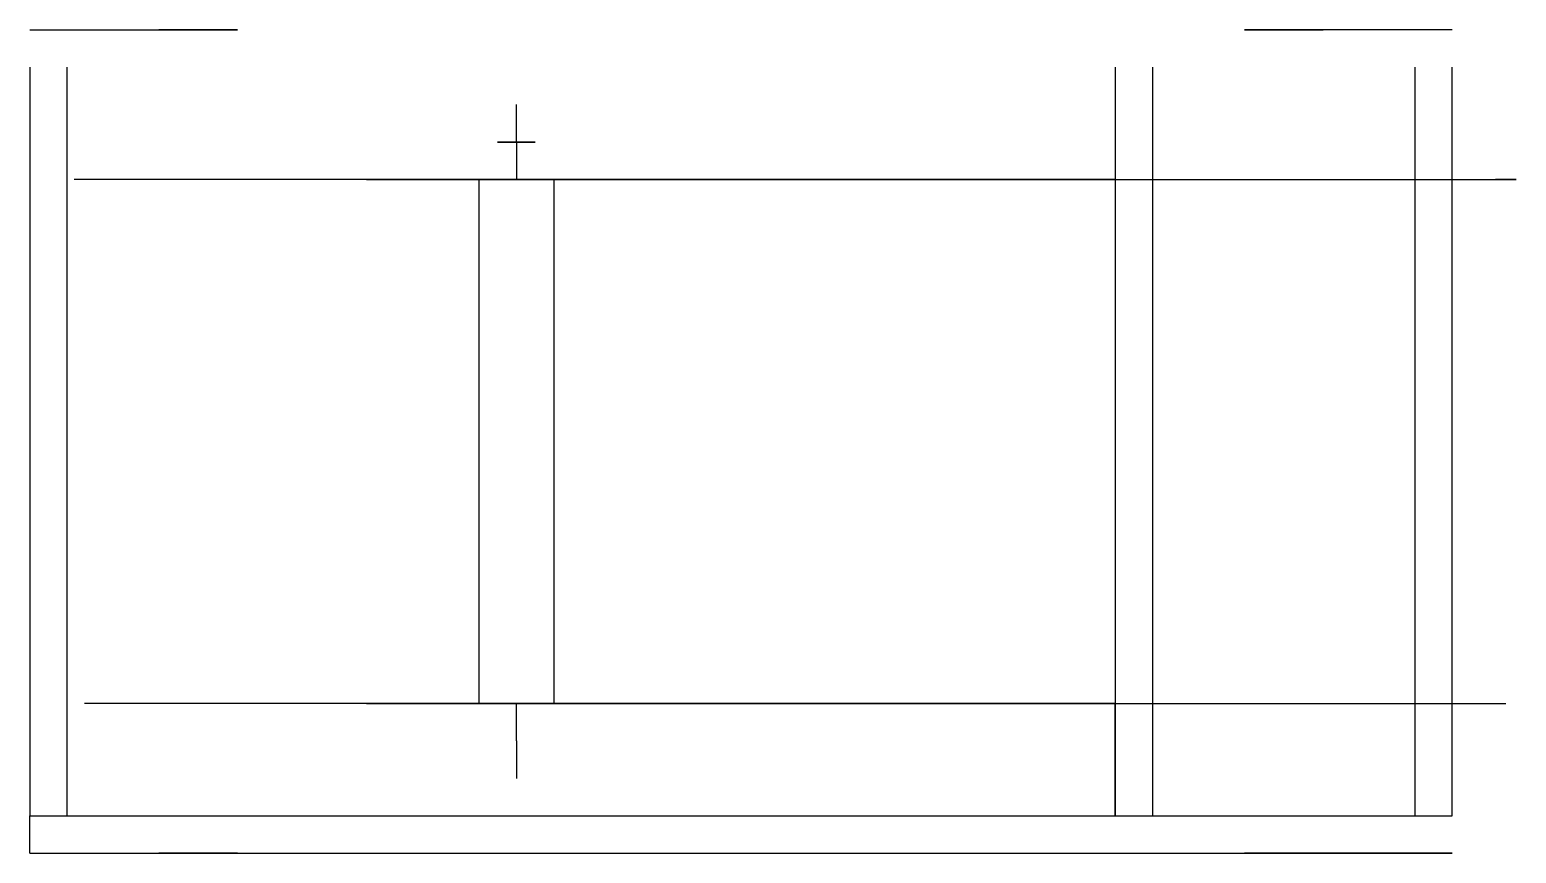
# Model space of a CAD drawing. Header units: inches. Extents: x 0 to 39.7, y 0 to 22.
import ezdxf

# ---------------------------------------------------------------- set-up
doc = ezdxf.new("R2010")
doc.units = ezdxf.units.IN
doc.header["$MEASUREMENT"] = 0
doc.layers.add('Frame', color=5, linetype='Continuous')
doc.layers.add('Transmissions', color=1, linetype='Continuous')

msp = doc.modelspace()

# ---------------------------------------------------------------- linework, layer by layer
at = {"extrusion": (0, 1, 0)}
for p, q in [((0, 22, 1), (4.5, 22, 1)), ((4.5, 22, 2.4), (3.45, 22, 2.4)), ((3.45, 22, 2.4), (5.55, 22, 2.4)), ((5.55, 22, -0.4), (3.45, 22, -0.4)), ((3.45, 22, -0.4), (3.45, 22, 2.4)), ((4.5, 22, 1), (4.5, 22, 2.4)), ((5.55, 22, 2.4), (5.55, 22, -0.4)), ((33.5, 22, -0.4), (32.45, 22, -0.4)), ((32.45, 22, -0.4), (34.55, 22, -0.4)), ((33.5, 22, 2.4), (32.45, 22, 2.4)), ((32.45, 22, 2.4), (32.45, 22, -0.4)), ((38, 22, 1), (33.5, 22, 1)), ((33.5, 22, 1), (33.5, 22, 2.4)), ((33.5, 22, 1), (33.5, 22, -0.4)), ((34.55, 22, 2.4), (33.5, 22, 2.4)), ((34.55, 22, -0.4), (34.55, 22, 2.4)), ((13, 19, 35), (13, 20, 35)), ((13, 19), (13, 19, 22)), ((13, 19, 22), (13, 18, 22)), ((13, 19, 22), (13, 19, 35)), ((13, 4, 22), (1.465, 4, 25.308)), ((13.276, 4, 22.961), (12.724, 4, 21.039)), ((13, 4, 22), (39.435, 4, 14.42)), ((13, 4, 22), (13.276, 4, 22.961)), ((13, 4, 34), (13, 4, 35))]:
    msp.add_line(p, q, dxfattribs=at)
for p, q in [((29, 21), (29, 18)), ((1.74, 18, 26.269), (1.189, 18, 24.346)), ((29, 18), (9, 18)), ((9, 18), (12, 18)), ((12, 18), (12, 4)), ((12, 18), (14, 18)), ((14, 18, 40), (12, 18, 40)), ((39.71, 18, 15.381), (39.159, 18, 13.459)), ((29, 4), (9, 4)), ((9, 4, 2), (12, 4, 2)), ((12, 4), (14, 4)), ((29, 1), (29, 4)), ((0, 0), (0, 1)), ((0, 1), (38, 1)), ((0, 1), (1, 1)), ((0, 0), (38, 0)), ((0, 0, 1), (4.5, 0, 1)), ((4.5, 0, -0.4), (3.45, 0, -0.4)), ((3.45, 0, -0.4), (3.45, 0, 2.4)), ((3.45, 0, 2.4), (5.55, 0, 2.4)), ((4.5, 0, 1), (4.5, 0, 2.4)), ((4.5, 0, 2.4), (4.5, 0, -0.4)), ((5.55, 0, -0.4), (4.5, 0, -0.4)), ((5.55, 0, 2.4), (5.55, 0, -0.4)), ((33.5, 0, -0.4), (32.45, 0, -0.4)), ((32.45, 0, -0.4), (34.55, 0, -0.4)), ((34.55, 0, 2.4), (32.45, 0, 2.4)), ((32.45, 0, 2.4), (32.45, 0, -0.4)), ((33.5, 0, 1), (33.5, 0, 2.4)), ((33.5, 0, 2.4), (33.5, 0, -0.4)), ((34.55, 0, -0.4), (34.55, 0, 2.4))]:
    msp.add_line(p, q)
at = {"extrusion": (3.55271e-15, -1, 0)}
for p, q in [((12.724, 18, 21.039), (1.189, 18, 24.346)), ((13.276, 18, 22.961), (1.74, 18, 26.269)), ((12, 18, 40), (12, 4, 40)), ((12.724, 18, 21.039), (39.159, 18, 13.459)), ((13.276, 18, 22.961), (39.71, 18, 15.381)), ((12, 4, 40), (14, 4, 40))]:
    msp.add_line(p, q, dxfattribs=at)
at = {"extrusion": (0, 0, -1)}
for p, q in [((9, 18), (12, 18)), ((9, 4), (12, 4))]:
    msp.add_line(p, q, dxfattribs=at)
at = {"extrusion": (0, -1, 0)}
for p, q in [((13, 18, 22), (12.724, 18, 21.039)), ((13, 18, 22), (13.276, 18, 22.961)), ((13, 3, 22), (13, 4, 22)), ((13, 4, 22), (13, 4, 34)), ((13, 3), (13, 3, 22)), ((13, 3, 22), (13, 2, 22))]:
    msp.add_line(p, q, dxfattribs=at)
at = {"extrusion": (0.275637, 1.95852e-15, 0.961262)}
msp.add_line((14, 18, 40), (14, 4, 40), dxfattribs=at)
at = {"extrusion": (-1.22465e-16, -1, 0)}
for p, q in [((0, 0, 1), (4.5, 0, 1)), ((5.55, 0, -0.4), (3.45, 0, -0.4)), ((3.45, 0, -0.4), (4.5, 0, 2.4)), ((5.55, 0, 2.4), (3.45, 0, 2.4)), ((3.45, 0, 2.4), (3.45, 0, -0.4)), ((3.45, 0, -0.4), (5.55, 0, -0.4)), ((4.5, 0, 1), (4.5, 0, 2.4)), ((4.5, 0, 2.4), (4.5, 0, -0.4)), ((4.5, 0, -0.4), (5.55, 0, -0.4)), ((4.5, 0, 2.4), (5.55, 0, 2.4)), ((5.55, 0, -0.4), (5.55, 0, 2.4)), ((34.55, 0, -0.4), (32.45, 0, -0.4)), ((32.45, 0, -0.4), (33.5, 0, 2.4)), ((34.55, 0, 2.4), (32.45, 0, 2.4)), ((32.45, 0, 2.4), (32.45, 0, -0.4)), ((32.45, 0, -0.4), (34.55, 0, -0.4)), ((38, 0, 1), (33.5, 0, 1)), ((33.5, 0, 1), (33.5, 0, 2.4)), ((33.5, 0, 1), (33.5, 0, -0.4)), ((33.5, 0, -0.4), (34.55, 0, -0.4)), ((33.5, 0, 2.4), (34.55, 0, 2.4)), ((34.55, 0, -0.4), (34.55, 0, 2.4))]:
    msp.add_line(p, q, dxfattribs=at)
at = {"extrusion": (0, 1, 0)}
for centre in [(-13, 35, 19), (-13, 35, 4)]:
    msp.add_circle(centre, 0.5, dxfattribs=at)
at = {"extrusion": (-1.22465e-16, -1, 0)}
for centre in [(4.5, 1), (33.5, 1)]:
    msp.add_circle(centre, 0.5, dxfattribs=at)
at = {"layer": 'Frame'}
for points in [[(0, 21), (0, 1), (1, 1), (1, 21)], [(29, 21), (29, 1), (30, 1), (30, 21)], [(37, 21), (37, 1), (38, 1), (38, 21)]]:
    msp.add_lwpolyline(points, dxfattribs=at)
at = {"layer": 'Transmissions', "extrusion": (0, 1, 0), "elevation": 22}
msp.add_lwpolyline([(-5.55, 2.4), (-3.45, 2.4), (-3.45, -0.4), (-5.55, -0.4)], close=True, dxfattribs=at)
at = {"layer": 'Transmissions', "elevation": -0.4}
msp.add_lwpolyline([(34.55, 0), (34.55, 0)], dxfattribs=at)
at = {"layer": 'Transmissions'}
for points in [[(34.55, 22, -0.4), (34.55, 22, 2.4), (32.45, 22, 2.4), (32.45, 22, -0.4)], [(5.55, 0, -0.4), (5.55, 0, 2.4), (3.45, 0, 2.4), (3.45, 0, -0.4)], [(3.45, 0, -0.4), (5.55, 0, -0.4), (5.55, 0, 2.4), (3.45, 0, 2.4)], [(32.45, 0, -0.4), (32.45, 0, 2.4), (34.55, 0, 2.4), (34.55, 0, -0.4)], [(32.45, 0, 2.4), (34.55, 0, 2.4), (34.55, 0, -0.4), (32.45, 0, -0.4)]]:
    msp.add_polyline3d(points, close=True, dxfattribs=at)

doc.saveas('drawing.dxf')
